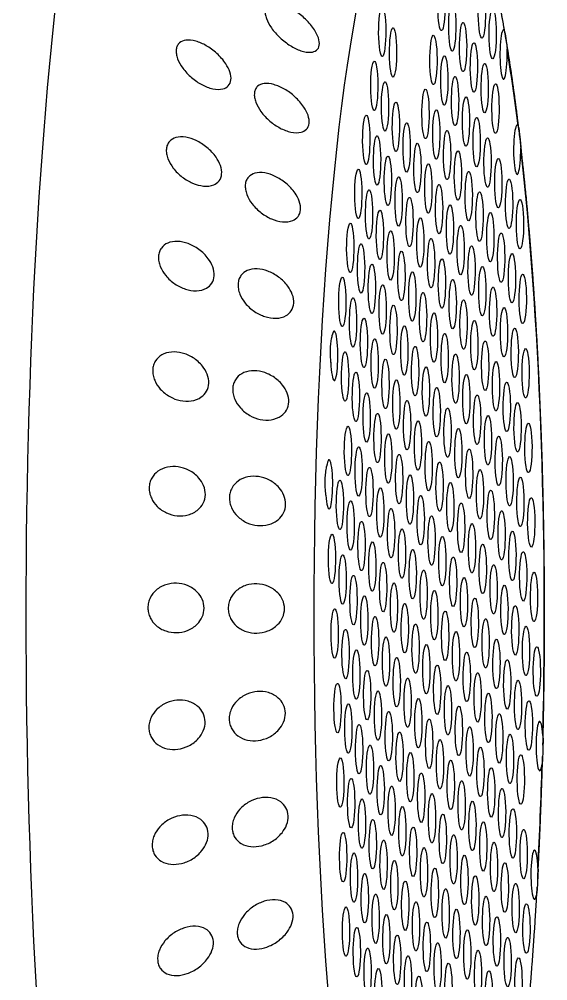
# Model space of a CAD drawing. Extents: x 648 to 724, y 789 to 934.
# Drawn here: x 669.944 to 670.919, y 839.744 to 841.517 of the extents above; entities that cross this region are included whole.
import ezdxf

# ---------------------------------------------------------------- set-up
doc = ezdxf.new("R2010")
doc.units = 0
doc.header["$MEASUREMENT"] = 0
doc.layers.add('1', color=4, linetype='Continuous')

# ---------------------------------------------------------------- blocks, each defined once
blk = doc.blocks.new('2010GLOW')
at = {"layer": '1'}
for centre, major_axis, start_param, end_param in [((22.2518, 34.8125), (0, -1.875), 3.141593, 6.283185), ((22.7176, 34.8125), (0, -1.4272), 2.994561, 6.430217)]:
    blk.add_ellipse(centre, major_axis=major_axis, ratio=0.145722, start_param=start_param, end_param=end_param, dxfattribs=at)
at = {"layer": '1', "color": 3}
for centre, major_axis, start_param, end_param in [((22.7453, 35.936), (0, 0.0455), 0.253665, 6.53685), ((22.8199, 35.922), (0, 0.0455), 0.253665, 6.53685), ((22.7652, 35.8981), (0, 0.0455), 0.253665, 6.53685), ((22.636, 35.8883), (0, 0.0455), 0.253665, 6.53685), ((22.8398, 35.8841), (0, 0.0455), 0.253665, 6.53685), ((22.7852, 35.8603), (0, 0.0455), 0.253665, 6.53685), ((22.656, 35.8504), (0, 0.0455), 0.253665, 6.53685), ((22.8598, 35.8463), (0, 0.0455), 6.20698, 11.237328), ((22.7305, 35.8364), (0, 0.0455), 0.253665, 6.53685), ((22.8051, 35.8224), (0, 0.0455), 0.253665, 6.53685), ((22.7322, 34.8125), (0, -1.3917), 2.276318, 2.419801), ((22.6213, 35.7887), (0, 0.0455), 0.253665, 6.53685), ((22.7505, 35.7985), (0, 0.0455), 0.253665, 6.53685), ((22.8251, 35.7845), (0, 0.0455), 0.253665, 6.53685), ((22.6412, 35.7508), (0, 0.0455), 0.253665, 6.53685), ((22.7704, 35.7607), (0, 0.0455), 0.253665, 6.53685), ((22.7158, 35.7368), (0, 0.0455), 0.253665, 6.53685), ((22.845, 35.7467), (0, 0.0455), 0.253665, 6.53685), ((22.6612, 35.713), (0, 0.0455), 0.253665, 6.53685), ((22.7904, 35.7228), (0, 0.0455), 0.253665, 6.53685), ((22.7357, 35.699), (0, 0.0455), 0.253665, 6.53685), ((22.6065, 35.6891), (0, 0.0455), 0.253665, 6.53685), ((22.8103, 35.6849), (0, 0.0455), 0.253665, 6.53685), ((22.6811, 35.6751), (0, 0.0455), 0.253665, 6.53685), ((22.7557, 35.6611), (0, 0.0455), 0.253665, 6.53685), ((22.8849, 35.6709), (0, 0.0455), 6.025162, 11.05551), ((22.6265, 35.6512), (0, 0.0455), 0.253665, 6.53685), ((22.8303, 35.6471), (0, 0.0455), 0.253665, 6.53685), ((22.701, 35.6372), (0, 0.0455), 0.253665, 6.53685), ((22.6464, 35.6134), (0, 0.0455), 0.253665, 6.53685), ((22.7756, 35.6232), (0, 0.0455), 0.253665, 6.53685), ((22.8502, 35.6092), (0, 0.0455), 0.253665, 6.53685), ((22.7322, 34.8125), (0, -1.3917), 1.410939, 2.237983), ((22.5918, 35.5895), (0, 0.0455), 0.253665, 6.53685), ((22.721, 35.5994), (0, 0.0455), 0.253665, 6.53685), ((22.6663, 35.5755), (0, 0.0455), 0.253665, 6.53685), ((22.7956, 35.5854), (0, 0.0455), 0.253665, 6.53685), ((22.8701, 35.5713), (0, 0.0455), 0.253665, 6.53685), ((22.7409, 35.5615), (0, 0.0455), 0.253665, 6.53685), ((22.6117, 35.5517), (0, 0.0455), 0.253665, 6.53685), ((22.6863, 35.5376), (0, 0.0455), 0.253665, 6.53685), ((22.8155, 35.5475), (0, 0.0455), 0.253665, 6.53685), ((22.7609, 35.5236), (0, 0.0455), 0.253665, 6.53685), ((22.8901, 35.5335), (0, 0.0455), 0.253665, 6.53685), ((22.6317, 35.5138), (0, 0.0455), 0.253665, 6.53685), ((22.8355, 35.5096), (0, 0.0455), 0.253665, 6.53685), ((22.577, 35.4899), (0, 0.0455), 0.253665, 6.53685), ((22.7062, 35.4998), (0, 0.0455), 0.253665, 6.53685), ((22.7808, 35.4858), (0, 0.0455), 0.253665, 6.53685), ((22.6516, 35.4759), (0, 0.0455), 0.253665, 6.53685), ((22.8554, 35.4718), (0, 0.0455), 0.253665, 6.53685), ((22.597, 35.4521), (0, 0.0455), 0.253665, 6.53685), ((22.7262, 35.4619), (0, 0.0455), 0.253665, 6.53685), ((22.8008, 35.4479), (0, 0.0455), 0.253665, 6.53685), ((22.6715, 35.4381), (0, 0.0455), 0.253665, 6.53685), ((22.8753, 35.4339), (0, 0.0455), 0.253665, 6.53685), ((22.6169, 35.4142), (0, 0.0455), 0.253665, 6.53685), ((22.7461, 35.424), (0, 0.0455), 0.253665, 6.53685), ((22.6915, 35.4002), (0, 0.0455), 0.253665, 6.53685), ((22.8207, 35.41), (0, 0.0455), 0.253665, 6.53685), ((22.8953, 35.396), (0, 0.0455), 0.253665, 6.53685), ((22.5623, 35.3903), (0, 0.0455), 0.253665, 6.53685), ((22.6368, 35.3763), (0, 0.0455), 0.253665, 6.53685), ((22.7661, 35.3862), (0, 0.0455), 0.253665, 6.53685), ((22.7114, 35.3623), (0, 0.0455), 0.253665, 6.53685), ((22.8406, 35.3722), (0, 0.0455), 0.253665, 6.53685), ((22.5822, 35.3525), (0, 0.0455), 0.253665, 6.53685), ((22.786, 35.3483), (0, 0.0455), 0.253665, 6.53685), ((22.6568, 35.3385), (0, 0.0455), 0.253665, 6.53685), ((22.7314, 35.3245), (0, 0.0455), 0.253665, 6.53685), ((22.8606, 35.3343), (0, 0.0455), 0.253665, 6.53685), ((22.6022, 35.3146), (0, 0.0455), 0.253665, 6.53685), ((22.806, 35.3104), (0, 0.0455), 0.253665, 6.53685), ((22.5475, 35.2908), (0, 0.0455), 1.836372, 6.86672), ((22.6767, 35.3006), (0, 0.0455), 0.253665, 6.53685), ((22.8805, 35.2964), (0, 0.0455), 0.253665, 6.53685), ((22.6221, 35.2767), (0, 0.0455), 0.253665, 6.53685), ((22.7513, 35.2866), (0, 0.0455), 0.253665, 6.53685), ((22.8259, 35.2726), (0, 0.0455), 0.253665, 6.53685), ((22.5675, 35.2529), (0, 0.0455), 0.253665, 6.53685), ((22.6967, 35.2627), (0, 0.0455), 0.253665, 6.53685), ((22.9005, 35.2586), (0, 0.0455), 0.253665, 6.53685), ((22.642, 35.2389), (0, 0.0455), 0.253665, 6.53685), ((22.7713, 35.2487), (0, 0.0455), 0.253665, 6.53685), ((22.8458, 35.2347), (0, 0.0455), 0.253665, 6.53685), ((22.7166, 35.2249), (0, 0.0455), 0.253665, 6.53685), ((22.5874, 35.215), (0, 0.0455), 0.253665, 6.53685), ((22.662, 35.201), (0, 0.0455), 0.253665, 6.53685), ((22.7912, 35.2109), (0, 0.0455), 0.253665, 6.53685), ((22.7366, 35.187), (0, 0.0455), 0.253665, 6.53685), ((22.8658, 35.1968), (0, 0.0455), 0.253665, 6.53685), ((22.6073, 35.1772), (0, 0.0455), 0.253665, 6.53685), ((22.6819, 35.1631), (0, 0.0455), 0.253665, 6.53685), ((22.8111, 35.173), (0, 0.0455), 0.253665, 6.53685), ((22.7565, 35.1491), (0, 0.0455), 0.253665, 6.53685), ((22.8857, 35.159), (0, 0.0455), 0.253665, 6.53685), ((22.6273, 35.1393), (0, 0.0455), 0.253665, 6.53685), ((22.8311, 35.1351), (0, 0.0455), 0.253665, 6.53685), ((22.5727, 35.1154), (0, 0.0455), 0.253665, 6.53685), ((22.7019, 35.1253), (0, 0.0455), 0.253665, 6.53685), ((22.7765, 35.1113), (0, 0.0455), 0.253665, 6.53685), ((22.9057, 35.1211), (0, 0.0455), 0.253665, 6.53685), ((22.6472, 35.1014), (0, 0.0455), 0.253665, 6.53685), ((22.851, 35.0973), (0, 0.0455), 0.253665, 6.53685), ((22.5926, 35.0776), (0, 0.0455), 0.253665, 6.53685), ((22.7218, 35.0874), (0, 0.0455), 0.253665, 6.53685), ((22.6672, 35.0636), (0, 0.0455), 0.253665, 6.53685), ((22.7964, 35.0734), (0, 0.0455), 0.253665, 6.53685), ((22.871, 35.0594), (0, 0.0455), 0.253665, 6.53685), ((22.538, 35.0537), (0, 0.0455), 2.01819, 7.048538), ((22.6125, 35.0397), (0, 0.0455), 0.253665, 6.53685), ((22.7418, 35.0495), (0, 0.0455), 0.253665, 6.53685), ((22.6871, 35.0257), (0, 0.0455), 0.253665, 6.53685), ((22.8163, 35.0355), (0, 0.0455), 0.253665, 6.53685), ((22.8909, 35.0215), (0, 0.0455), 0.253665, 6.53685), ((22.5579, 35.0158), (0, 0.0455), 0.253665, 6.53685), ((22.7617, 35.0117), (0, 0.0455), 0.253665, 6.53685), ((22.6325, 35.0018), (0, 0.0455), 0.253665, 6.53685), ((22.7071, 34.9878), (0, 0.0455), 0.253665, 6.53685), ((22.8363, 34.9977), (0, 0.0455), 0.253665, 6.53685), ((22.5778, 34.978), (0, 0.0455), 0.253665, 6.53685), ((22.7816, 34.9738), (0, 0.0455), 0.253665, 6.53685), ((22.9109, 34.9837), (0, 0.0455), 0.253665, 6.53685), ((22.6524, 34.964), (0, 0.0455), 0.253665, 6.53685), ((22.8562, 34.9598), (0, 0.0455), 0.253665, 6.53685), ((22.5978, 34.9401), (0, 0.0455), 0.253665, 6.53685), ((22.727, 34.95), (0, 0.0455), 0.253665, 6.53685), ((22.8016, 34.9359), (0, 0.0455), 0.253665, 6.53685), ((22.5432, 34.9163), (0, 0.0455), 0.253665, 6.53685), ((22.6724, 34.9261), (0, 0.0455), 0.253665, 6.53685), ((22.8762, 34.9219), (0, 0.0455), 0.253665, 6.53685), ((22.6177, 34.9022), (0, 0.0455), 0.253665, 6.53685), ((22.7469, 34.9121), (0, 0.0455), 0.253665, 6.53685), ((22.8215, 34.8981), (0, 0.0455), 0.253665, 6.53685), ((22.6923, 34.8882), (0, 0.0455), 0.253665, 6.53685), ((22.8961, 34.8841), (0, 0.0455), 0.253665, 6.53685), ((22.5631, 34.8784), (0, 0.0455), 0.253665, 6.53685), ((22.6377, 34.8644), (0, 0.0455), 0.253665, 6.53685), ((22.7669, 34.8742), (0, 0.0455), 0.253665, 6.53685), ((22.7123, 34.8504), (0, 0.0455), 0.253665, 6.53685), ((22.8415, 34.8602), (0, 0.0455), 0.253665, 6.53685), ((22.9161, 34.8462), (0, 0.0455), 0.253665, 6.53685), ((22.583, 34.8405), (0, 0.0455), 0.253665, 6.53685), ((22.6576, 34.8265), (0, 0.0455), 0.253665, 6.53685), ((22.7868, 34.8364), (0, 0.0455), 0.253665, 6.53685), ((22.7322, 34.8125), (0, 0.0455), 0.253665, 6.53685), ((22.8614, 34.8223), (0, 0.0455), 0.253665, 6.53685), ((22.603, 34.8027), (0, 0.0455), 0.253665, 6.53685), ((22.8068, 34.7985), (0, 0.0455), 0.253665, 6.53685), ((22.5483, 34.7788), (0, 0.0455), 0.253665, 6.53685), ((22.6776, 34.7886), (0, 0.0455), 0.253665, 6.53685), ((22.7521, 34.7746), (0, 0.0455), 0.253665, 6.53685), ((22.8814, 34.7845), (0, 0.0455), 0.253665, 6.53685), ((22.6229, 34.7648), (0, 0.0455), 0.253665, 6.53685), ((22.8267, 34.7606), (0, 0.0455), 0.253665, 6.53685), ((22.5683, 34.7409), (0, 0.0455), 0.253665, 6.53685), ((22.6975, 34.7508), (0, 0.0455), 0.253665, 6.53685), ((22.9013, 34.7466), (0, 0.0455), 0.253665, 6.53685), ((22.6429, 34.7269), (0, 0.0455), 0.253665, 6.53685), ((22.7721, 34.7368), (0, 0.0455), 0.253665, 6.53685), ((22.8467, 34.7228), (0, 0.0455), 0.253665, 6.53685), ((22.5882, 34.7031), (0, 0.0455), 0.253665, 6.53685), ((22.7174, 34.7129), (0, 0.0455), 0.253665, 6.53685), ((22.9212, 34.7087), (0, 0.0455), 0.253665, 6.53685), ((22.6628, 34.6891), (0, 0.0455), 0.253665, 6.53685), ((22.792, 34.6989), (0, 0.0455), 0.253665, 6.53685), ((22.8666, 34.6849), (0, 0.0455), 0.253665, 6.53685), ((22.7374, 34.675), (0, 0.0455), 0.253665, 6.53685), ((22.6082, 34.6652), (0, 0.0455), 0.253665, 6.53685), ((22.6828, 34.6512), (0, 0.0455), 0.253665, 6.53685), ((22.812, 34.661), (0, 0.0455), 0.253665, 6.53685), ((22.5535, 34.6413), (0, 0.0455), 0.253665, 6.53685), ((22.7573, 34.6372), (0, 0.0455), 0.253665, 6.53685), ((22.8866, 34.647), (0, 0.0455), 0.253665, 6.53685), ((22.6281, 34.6273), (0, 0.0455), 0.253665, 6.53685), ((22.8319, 34.6232), (0, 0.0455), 0.253665, 6.53685), ((22.5735, 34.6035), (0, 0.0455), 0.253665, 6.53685), ((22.7027, 34.6133), (0, 0.0455), 0.253665, 6.53685), ((22.7773, 34.5993), (0, 0.0455), 0.253665, 6.53685), ((22.9065, 34.6092), (0, 0.0455), 0.253665, 6.53685), ((22.6481, 34.5895), (0, 0.0455), 0.253665, 6.53685), ((22.8519, 34.5853), (0, 0.0455), 0.253665, 6.53685), ((22.5934, 34.5656), (0, 0.0455), 0.253665, 6.53685), ((22.7226, 34.5755), (0, 0.0455), 0.253665, 6.53685), ((22.7972, 34.5614), (0, 0.0455), 0.253665, 6.53685), ((22.9264, 34.5713), (0, 0.0455), 5.159783, 10.190131), ((22.668, 34.5516), (0, 0.0455), 0.253665, 6.53685), ((22.8718, 34.5474), (0, 0.0455), 0.253665, 6.53685), ((22.6134, 34.5277), (0, 0.0455), 0.253665, 6.53685), ((22.7426, 34.5376), (0, 0.0455), 0.253665, 6.53685), ((22.6879, 34.5137), (0, 0.0455), 0.253665, 6.53685), ((22.8172, 34.5236), (0, 0.0455), 0.253665, 6.53685), ((22.8917, 34.5096), (0, 0.0455), 0.253665, 6.53685), ((22.5587, 34.5039), (0, 0.0455), 0.253665, 6.53685), ((22.6333, 34.4899), (0, 0.0455), 0.253665, 6.53685), ((22.7625, 34.4997), (0, 0.0455), 0.253665, 6.53685), ((22.7079, 34.4759), (0, 0.0455), 0.253665, 6.53685), ((22.8371, 34.4857), (0, 0.0455), 0.253665, 6.53685), ((22.7322, 34.8125), (0, -1.3917), 1.229121, 1.372604), ((22.5787, 34.466), (0, 0.0455), 0.253665, 6.53685), ((22.7825, 34.4619), (0, 0.0455), 0.253665, 6.53685), ((22.6533, 34.452), (0, 0.0455), 0.253665, 6.53685), ((22.7278, 34.438), (0, 0.0455), 0.253665, 6.53685), ((22.8571, 34.4478), (0, 0.0455), 0.253665, 6.53685), ((22.5986, 34.4282), (0, 0.0455), 0.253665, 6.53685), ((22.8024, 34.424), (0, 0.0455), 0.253665, 6.53685), ((22.6732, 34.4141), (0, 0.0455), 0.253665, 6.53685), ((22.877, 34.41), (0, 0.0455), 0.253665, 6.53685), ((22.6186, 34.3903), (0, 0.0455), 0.253665, 6.53685), ((22.7478, 34.4001), (0, 0.0455), 0.253665, 6.53685), ((22.8224, 34.3861), (0, 0.0455), 0.253665, 6.53685), ((22.5639, 34.3664), (0, 0.0455), 0.253665, 6.53685), ((22.6931, 34.3763), (0, 0.0455), 0.253665, 6.53685), ((22.8969, 34.3721), (0, 0.0455), 0.253665, 6.53685), ((22.6385, 34.3524), (0, 0.0455), 0.253665, 6.53685), ((22.7677, 34.3623), (0, 0.0455), 0.253665, 6.53685), ((22.8423, 34.3483), (0, 0.0455), 0.253665, 6.53685), ((22.7131, 34.3384), (0, 0.0455), 0.253665, 6.53685), ((22.9169, 34.3342), (0, 0.0455), 4.977964, 10.008312), ((22.5839, 34.3286), (0, 0.0455), 0.253665, 6.53685), ((22.6584, 34.3146), (0, 0.0455), 0.253665, 6.53685), ((22.7877, 34.3244), (0, 0.0455), 0.253665, 6.53685), ((22.733, 34.3005), (0, 0.0455), 0.253665, 6.53685), ((22.8622, 34.3104), (0, 0.0455), 0.253665, 6.53685), ((22.6038, 34.2907), (0, 0.0455), 0.253665, 6.53685), ((22.6784, 34.2767), (0, 0.0455), 0.253665, 6.53685), ((22.8076, 34.2865), (0, 0.0455), 0.253665, 6.53685), ((22.753, 34.2627), (0, 0.0455), 0.253665, 6.53685), ((22.8822, 34.2725), (0, 0.0455), 0.253665, 6.53685), ((22.6238, 34.2528), (0, 0.0455), 0.253665, 6.53685), ((22.8276, 34.2487), (0, 0.0455), 0.253665, 6.53685), ((22.5691, 34.229), (0, 0.0455), 0.253665, 6.53685), ((22.6983, 34.2388), (0, 0.0455), 0.253665, 6.53685), ((22.7729, 34.2248), (0, 0.0455), 0.253665, 6.53685), ((22.9021, 34.2347), (0, 0.0455), 0.253665, 6.53685), ((22.6437, 34.215), (0, 0.0455), 0.253665, 6.53685), ((22.8475, 34.2108), (0, 0.0455), 0.253665, 6.53685), ((22.5891, 34.1911), (0, 0.0455), 0.253665, 6.53685), ((22.7183, 34.201), (0, 0.0455), 0.253665, 6.53685), ((22.6636, 34.1771), (0, 0.0455), 0.253665, 6.53685), ((22.7929, 34.1869), (0, 0.0455), 0.253665, 6.53685), ((22.8674, 34.1729), (0, 0.0455), 0.253665, 6.53685), ((22.609, 34.1532), (0, 0.0455), 0.253665, 6.53685), ((22.7382, 34.1631), (0, 0.0455), 0.253665, 6.53685), ((22.6836, 34.1392), (0, 0.0455), 0.253665, 6.53685), ((22.8128, 34.1491), (0, 0.0455), 0.253665, 6.53685), ((22.8874, 34.1351), (0, 0.0455), 0.253665, 6.53685), ((22.7582, 34.1252), (0, 0.0455), 0.253665, 6.53685), ((22.6289, 34.1154), (0, 0.0455), 0.253665, 6.53685), ((22.7035, 34.1014), (0, 0.0455), 0.253665, 6.53685), ((22.8327, 34.1112), (0, 0.0455), 0.253665, 6.53685)]:
    blk.add_ellipse(centre, major_axis=major_axis, ratio=0.145722, start_param=start_param, end_param=end_param, dxfattribs=at)
at = {"layer": '1'}
for points in [[(22.9325, 34.5728), (22.9341, 34.6465), (22.9351, 34.7206), (22.9355, 34.7949), (22.9354, 34.8693), (22.9346, 34.9436), (22.9333, 35.0175), (22.9315, 35.0908), (22.929, 35.1633), (22.926, 35.2349), (22.9225, 35.3053), (22.9184, 35.3743), (22.9138, 35.4417), (22.9086, 35.5074), (22.903, 35.5712), (22.8968, 35.6329), (22.8902, 35.6924), (22.8831, 35.7494), (22.8756, 35.8038), (22.8677, 35.8555), (22.8593, 35.9044), (22.8505, 35.9503), (22.8414, 35.9932), (22.8319, 36.033), (22.8219, 36.0696), (22.8116, 36.103), (22.8008, 36.1331), (22.7894, 36.1602), (22.7772, 36.1843), (22.7637, 36.2056), (22.7481, 36.2243)], [(22.9228, 34.3255), (22.9251, 34.3703), (22.9272, 34.4156), (22.929, 34.4614), (22.9306, 34.5075), (22.932, 34.554)], [(22.7481, 33.4007), (22.7636, 33.4193), (22.777, 33.4405), (22.7892, 33.4643), (22.8005, 33.4912), (22.8113, 33.5211), (22.8216, 33.5542), (22.8314, 33.5904), (22.8409, 33.6298), (22.8501, 33.6723), (22.8588, 33.7178), (22.8671, 33.7662), (22.8751, 33.8174), (22.8826, 33.8713), (22.8896, 33.9278), (22.8963, 33.9867), (22.9024, 34.0478), (22.9081, 34.111), (22.9132, 34.1761), (22.9179, 34.243), (22.922, 34.3114)]]:
    blk.add_open_spline(points, degree=1, dxfattribs=at)
at = {"layer": '1', "color": 3}
for points, knots in [([(22.466, 35.8631), (22.46, 35.8669), (22.4535, 35.8718), (22.4415, 35.883), (22.4359, 35.8893), (22.4278, 35.9009), (22.4244, 35.9069), (22.4213, 35.9155), (22.4205, 35.9184), (22.4197, 35.9237), (22.4197, 35.9262), (22.4204, 35.9307), (22.4211, 35.9327), (22.4231, 35.9361), (22.4245, 35.9375), (22.4294, 35.9408), (22.4338, 35.9416), (22.4436, 35.9414), (22.4499, 35.9398), (22.4628, 35.9346), (22.4695, 35.931), (22.4817, 35.9227), (22.4884, 35.9174), (22.5008, 35.9053), (22.5064, 35.8986), (22.5138, 35.8873), (22.5165, 35.8821), (22.5198, 35.8722), (22.5204, 35.8675), (22.5193, 35.8597), (22.5175, 35.8565), (22.512, 35.8521), (22.5084, 35.851), (22.4992, 35.8501), (22.4927, 35.8512), (22.4793, 35.8557), (22.4723, 35.8592), (22.466, 35.8631)], [0, 0, 0, 0, 0.023389, 0.023389, 0.0467779, 0.0467779, 0.0659746, 0.0659746, 0.0755729, 0.0755729, 0.0851712, 0.0851712, 0.0947696, 0.0947696, 0.1043679, 0.1043679, 0.1235645, 0.1235645, 0.1469535, 0.1469535, 0.1703425, 0.1703425, 0.1947513, 0.1947513, 0.2191601, 0.2191601, 0.2357472, 0.2357472, 0.2523342, 0.2523342, 0.2689213, 0.2689213, 0.2855084, 0.2855084, 0.3099172, 0.3099172, 0.334326, 0.334326, 0.334326, 0.334326]), ([(22.8603, 35.8916), (22.8605, 35.8915), (22.8608, 35.8912), (22.8615, 35.89), (22.8619, 35.8884), (22.8628, 35.8844), (22.8632, 35.8821), (22.864, 35.8768), (22.8645, 35.8738), (22.8655, 35.8664), (22.866, 35.8619), (22.8662, 35.8572)], [-0.10333581, -0.10333581, -0.10333581, -0.10333581, -0.09774084, -0.09774084, -0.08402044, -0.08402044, -0.07264257, -0.07264257, -0.06085918, -0.06085918, -0.04630941, -0.04630941, -0.04630941, -0.04630941]), ([(22.3031, 35.7909), (22.297, 35.7942), (22.2905, 35.7986), (22.2782, 35.809), (22.2725, 35.8151), (22.2642, 35.8265), (22.2607, 35.8326), (22.2574, 35.8416), (22.2566, 35.8446), (22.2557, 35.8503), (22.2556, 35.853), (22.2562, 35.8581), (22.2569, 35.8604), (22.2589, 35.8645), (22.2602, 35.8663), (22.2651, 35.8706), (22.2694, 35.8722), (22.2792, 35.8735), (22.2855, 35.8728), (22.2985, 35.8691), (22.3052, 35.8662), (22.3176, 35.859), (22.3244, 35.8542), (22.337, 35.8428), (22.3428, 35.8362), (22.3503, 35.8248), (22.3531, 35.8195), (22.3567, 35.8091), (22.3574, 35.8039), (22.3564, 35.7952), (22.3547, 35.7914), (22.3493, 35.7858), (22.3457, 35.784), (22.3366, 35.7816), (22.3301, 35.7818), (22.3165, 35.7848), (22.3095, 35.7875), (22.3031, 35.7909)], [0, 0, 0, 0, 0.0233552, 0.0233552, 0.0467103, 0.0467103, 0.0658795, 0.0658795, 0.0754641, 0.0754641, 0.0850487, 0.0850487, 0.0946332, 0.0946332, 0.1042178, 0.1042178, 0.123387, 0.123387, 0.1467421, 0.1467421, 0.1700973, 0.1700973, 0.1945396, 0.1945396, 0.2189818, 0.2189818, 0.2355966, 0.2355966, 0.2522113, 0.2522113, 0.2688261, 0.2688261, 0.2854408, 0.2854408, 0.3098831, 0.3098831, 0.3343253, 0.3343253, 0.3343253, 0.3343253]), ([(22.4474, 35.7109), (22.4413, 35.7142), (22.4347, 35.7185), (22.4225, 35.729), (22.4168, 35.735), (22.4085, 35.7465), (22.405, 35.7526), (22.4017, 35.7616), (22.4008, 35.7646), (22.4, 35.7703), (22.3999, 35.7731), (22.4005, 35.7781), (22.4011, 35.7804), (22.4031, 35.7845), (22.4045, 35.7863), (22.4093, 35.7907), (22.4137, 35.7923), (22.4234, 35.7935), (22.4298, 35.7928), (22.4428, 35.7891), (22.4495, 35.7861), (22.4619, 35.779), (22.4687, 35.7741), (22.4813, 35.7627), (22.487, 35.7562), (22.4946, 35.7448), (22.4974, 35.7395), (22.5009, 35.7291), (22.5016, 35.724), (22.5006, 35.7152), (22.4989, 35.7114), (22.4935, 35.7058), (22.4899, 35.704), (22.4808, 35.7017), (22.4743, 35.7018), (22.4608, 35.7047), (22.4538, 35.7075), (22.4474, 35.7109)], [0, 0, 0, 0, 0.023389, 0.023389, 0.0467779, 0.0467779, 0.0659746, 0.0659746, 0.0755729, 0.0755729, 0.0851712, 0.0851712, 0.0947696, 0.0947696, 0.1043679, 0.1043679, 0.1235645, 0.1235645, 0.1469535, 0.1469535, 0.1703425, 0.1703425, 0.1947513, 0.1947513, 0.2191601, 0.2191601, 0.2357472, 0.2357472, 0.2523342, 0.2523342, 0.2689213, 0.2689213, 0.2855084, 0.2855084, 0.3099172, 0.3099172, 0.334326, 0.334326, 0.334326, 0.334326]), ([(22.8866, 35.7149), (22.8868, 35.7146), (22.8869, 35.7143), (22.8876, 35.7123), (22.888, 35.71), (22.8887, 35.7046), (22.8891, 35.7018), (22.8899, 35.6953), (22.8903, 35.6917), (22.8911, 35.6833), (22.8915, 35.6785), (22.8915, 35.6737)], [-0.10333223, -0.10333223, -0.10333223, -0.10333223, -0.09981809, -0.09981809, -0.08531374, -0.08531374, -0.07331614, -0.07331614, -0.06095866, -0.06095866, -0.0463084, -0.0463084, -0.0463084, -0.0463084]), ([(22.2861, 35.6093), (22.28, 35.6119), (22.2734, 35.6157), (22.2609, 35.6252), (22.2551, 35.6309), (22.2466, 35.6421), (22.243, 35.6481), (22.2395, 35.6573), (22.2387, 35.6604), (22.2376, 35.6665), (22.2375, 35.6694), (22.238, 35.6749), (22.2386, 35.6775), (22.2405, 35.6822), (22.2418, 35.6843), (22.2466, 35.6897), (22.2509, 35.6921), (22.2606, 35.6948), (22.2669, 35.695), (22.28, 35.6929), (22.2867, 35.6906), (22.2993, 35.6846), (22.3062, 35.6803), (22.319, 35.6698), (22.3249, 35.6636), (22.3326, 35.6523), (22.3355, 35.647), (22.3393, 35.6363), (22.3401, 35.6308), (22.3393, 35.6213), (22.3376, 35.6169), (22.3324, 35.6101), (22.3288, 35.6077), (22.3198, 35.6039), (22.3132, 35.6032), (22.2997, 35.6045), (22.2926, 35.6065), (22.2861, 35.6093)], [0, 0, 0, 0, 0.0233552, 0.0233552, 0.0467103, 0.0467103, 0.0658795, 0.0658795, 0.0754641, 0.0754641, 0.0850487, 0.0850487, 0.0946332, 0.0946332, 0.1042178, 0.1042178, 0.123387, 0.123387, 0.1467421, 0.1467421, 0.1700973, 0.1700973, 0.1945396, 0.1945396, 0.2189818, 0.2189818, 0.2355966, 0.2355966, 0.2522113, 0.2522113, 0.2688261, 0.2688261, 0.2854408, 0.2854408, 0.3098831, 0.3098831, 0.3343253, 0.3343253, 0.3343253, 0.3343253]), ([(22.4318, 35.5433), (22.4257, 35.5459), (22.419, 35.5497), (22.4066, 35.5592), (22.4008, 35.565), (22.3922, 35.5761), (22.3887, 35.5821), (22.3852, 35.5914), (22.3843, 35.5945), (22.3833, 35.6005), (22.3831, 35.6035), (22.3836, 35.609), (22.3842, 35.6116), (22.3862, 35.6163), (22.3875, 35.6184), (22.3922, 35.6238), (22.3965, 35.6262), (22.4063, 35.6289), (22.4126, 35.6291), (22.4257, 35.6269), (22.4324, 35.6246), (22.445, 35.6186), (22.4518, 35.6144), (22.4646, 35.6038), (22.4705, 35.5976), (22.4783, 35.5864), (22.4812, 35.5811), (22.4849, 35.5703), (22.4857, 35.5649), (22.4849, 35.5553), (22.4833, 35.551), (22.478, 35.5442), (22.4745, 35.5418), (22.4654, 35.538), (22.4589, 35.5373), (22.4453, 35.5385), (22.4383, 35.5405), (22.4318, 35.5433)], [0, 0, 0, 0, 0.023389, 0.023389, 0.0467779, 0.0467779, 0.0659746, 0.0659746, 0.0755729, 0.0755729, 0.0851712, 0.0851712, 0.0947696, 0.0947696, 0.1043679, 0.1043679, 0.1235645, 0.1235645, 0.1469535, 0.1469535, 0.1703425, 0.1703425, 0.1947513, 0.1947513, 0.2191601, 0.2191601, 0.2357472, 0.2357472, 0.2523342, 0.2523342, 0.2689213, 0.2689213, 0.2855084, 0.2855084, 0.3099172, 0.3099172, 0.334326, 0.334326, 0.334326, 0.334326]), ([(22.2728, 35.4139), (22.2666, 35.4159), (22.2599, 35.4191), (22.2473, 35.4275), (22.2414, 35.4328), (22.2327, 35.4435), (22.229, 35.4493), (22.2253, 35.4586), (22.2244, 35.4618), (22.2232, 35.468), (22.223, 35.4711), (22.2234, 35.477), (22.224, 35.4798), (22.2258, 35.4851), (22.2271, 35.4875), (22.2317, 35.4938), (22.2359, 35.4968), (22.2456, 35.501), (22.2519, 35.502), (22.265, 35.5015), (22.2718, 35.5), (22.2844, 35.4953), (22.2914, 35.4917), (22.3044, 35.4822), (22.3104, 35.4764), (22.3184, 35.4655), (22.3214, 35.4602), (22.3253, 35.4493), (22.3263, 35.4437), (22.3256, 35.4335), (22.3241, 35.4286), (22.319, 35.4208), (22.3154, 35.4177), (22.3065, 35.4126), (22.3, 35.411), (22.2864, 35.4106), (22.2793, 35.4118), (22.2728, 35.4139)], [0, 0, 0, 0, 0.0233552, 0.0233552, 0.0467103, 0.0467103, 0.0658795, 0.0658795, 0.0754641, 0.0754641, 0.0850487, 0.0850487, 0.0946332, 0.0946332, 0.1042178, 0.1042178, 0.123387, 0.123387, 0.1467421, 0.1467421, 0.1700973, 0.1700973, 0.1945396, 0.1945396, 0.2189818, 0.2189818, 0.2355966, 0.2355966, 0.2522113, 0.2522113, 0.2688261, 0.2688261, 0.2854408, 0.2854408, 0.3098831, 0.3098831, 0.3343253, 0.3343253, 0.3343253, 0.3343253]), ([(22.4196, 35.3632), (22.4134, 35.3652), (22.4067, 35.3683), (22.3941, 35.3767), (22.3882, 35.382), (22.3794, 35.3927), (22.3757, 35.3986), (22.372, 35.4078), (22.3711, 35.411), (22.37, 35.4173), (22.3698, 35.4204), (22.3702, 35.4263), (22.3707, 35.4291), (22.3725, 35.4344), (22.3738, 35.4367), (22.3785, 35.4431), (22.3827, 35.4461), (22.3924, 35.4503), (22.3987, 35.4513), (22.4118, 35.4508), (22.4186, 35.4492), (22.4312, 35.4445), (22.4382, 35.4409), (22.4511, 35.4314), (22.4572, 35.4256), (22.4651, 35.4147), (22.4681, 35.4095), (22.4721, 35.3986), (22.473, 35.3929), (22.4724, 35.3827), (22.4708, 35.3779), (22.4657, 35.3701), (22.4622, 35.367), (22.4532, 35.3619), (22.4468, 35.3603), (22.4332, 35.3599), (22.4261, 35.3611), (22.4196, 35.3632)], [0, 0, 0, 0, 0.023389, 0.023389, 0.0467779, 0.0467779, 0.0659746, 0.0659746, 0.0755729, 0.0755729, 0.0851712, 0.0851712, 0.0947696, 0.0947696, 0.1043679, 0.1043679, 0.1235645, 0.1235645, 0.1469535, 0.1469535, 0.1703425, 0.1703425, 0.1947513, 0.1947513, 0.2191601, 0.2191601, 0.2357472, 0.2357472, 0.2523342, 0.2523342, 0.2689213, 0.2689213, 0.2855084, 0.2855084, 0.3099172, 0.3099172, 0.334326, 0.334326, 0.334326, 0.334326]), ([(22.5411, 35.2788), (22.541, 35.2806), (22.541, 35.2824), (22.5407, 35.2888), (22.5404, 35.2934), (22.5404, 35.3017), (22.5405, 35.3054), (22.541, 35.3125), (22.5414, 35.3159), (22.5425, 35.3228), (22.5433, 35.3261), (22.5439, 35.3287)], [-0.10333581, -0.10333581, -0.10333581, -0.10333581, -0.09774084, -0.09774084, -0.08402044, -0.08402044, -0.07264257, -0.07264257, -0.06085918, -0.06085918, -0.04630941, -0.04630941, -0.04630941, -0.04630941]), ([(22.2633, 35.2083), (22.257, 35.2097), (22.2503, 35.2121), (22.2376, 35.2193), (22.2315, 35.224), (22.2226, 35.234), (22.2188, 35.2396), (22.2149, 35.2488), (22.214, 35.252), (22.2127, 35.2584), (22.2125, 35.2616), (22.2127, 35.2677), (22.2132, 35.2707), (22.2149, 35.2764), (22.2162, 35.279), (22.2207, 35.2862), (22.2249, 35.2899), (22.2344, 35.2955), (22.2407, 35.2973), (22.2538, 35.2984), (22.2606, 35.2976), (22.2733, 35.2943), (22.2803, 35.2914), (22.2935, 35.2831), (22.2996, 35.2778), (22.3078, 35.2674), (22.3109, 35.2624), (22.3151, 35.2515), (22.3161, 35.2457), (22.3157, 35.235), (22.3142, 35.2298), (22.3092, 35.221), (22.3058, 35.2175), (22.2969, 35.2111), (22.2905, 35.2086), (22.2769, 35.2066), (22.2698, 35.207), (22.2633, 35.2083)], [0, 0, 0, 0, 0.0233552, 0.0233552, 0.0467103, 0.0467103, 0.0658795, 0.0658795, 0.0754641, 0.0754641, 0.0850487, 0.0850487, 0.0946332, 0.0946332, 0.1042178, 0.1042178, 0.123387, 0.123387, 0.1467421, 0.1467421, 0.1700973, 0.1700973, 0.1945396, 0.1945396, 0.2189818, 0.2189818, 0.2355966, 0.2355966, 0.2522113, 0.2522113, 0.2688261, 0.2688261, 0.2854408, 0.2854408, 0.3098831, 0.3098831, 0.3343253, 0.3343253, 0.3343253, 0.3343253]), ([(22.4109, 35.1736), (22.4046, 35.1749), (22.3979, 35.1774), (22.3851, 35.1846), (22.3791, 35.1893), (22.3702, 35.1993), (22.3664, 35.2049), (22.3625, 35.2141), (22.3615, 35.2173), (22.3603, 35.2237), (22.36, 35.2269), (22.3603, 35.2331), (22.3608, 35.2361), (22.3625, 35.2417), (22.3637, 35.2444), (22.3682, 35.2515), (22.3724, 35.2552), (22.382, 35.2608), (22.3883, 35.2626), (22.4014, 35.2637), (22.4082, 35.2629), (22.4209, 35.2596), (22.4279, 35.2567), (22.4411, 35.2484), (22.4472, 35.2431), (22.4554, 35.2327), (22.4585, 35.2277), (22.4626, 35.2168), (22.4637, 35.211), (22.4632, 35.2004), (22.4618, 35.1952), (22.4568, 35.1864), (22.4534, 35.1828), (22.4445, 35.1764), (22.4381, 35.174), (22.4245, 35.1719), (22.4174, 35.1723), (22.4109, 35.1736)], [0, 0, 0, 0, 0.023389, 0.023389, 0.0467779, 0.0467779, 0.0659746, 0.0659746, 0.0755729, 0.0755729, 0.0851712, 0.0851712, 0.0947696, 0.0947696, 0.1043679, 0.1043679, 0.1235645, 0.1235645, 0.1469535, 0.1469535, 0.1703425, 0.1703425, 0.1947513, 0.1947513, 0.2191601, 0.2191601, 0.2357472, 0.2357472, 0.2523342, 0.2523342, 0.2689213, 0.2689213, 0.2855084, 0.2855084, 0.3099172, 0.3099172, 0.334326, 0.334326, 0.334326, 0.334326]), ([(22.2577, 34.996), (22.2515, 34.9966), (22.2447, 34.9983), (22.2318, 35.0041), (22.2257, 35.0082), (22.2166, 35.0174), (22.2127, 35.0227), (22.2087, 35.0316), (22.2076, 35.0347), (22.2063, 35.0411), (22.206, 35.0443), (22.2061, 35.0506), (22.2065, 35.0538), (22.2081, 35.0598), (22.2093, 35.0626), (22.2137, 35.0705), (22.2178, 35.0748), (22.2272, 35.0816), (22.2335, 35.0842), (22.2465, 35.0869), (22.2533, 35.087), (22.2661, 35.0851), (22.2732, 35.0829), (22.2865, 35.076), (22.2927, 35.0712), (22.3011, 35.0616), (22.3043, 35.0568), (22.3086, 35.0461), (22.3098, 35.0403), (22.3096, 35.0294), (22.3082, 35.0239), (22.3034, 35.0143), (22.3, 35.0103), (22.2913, 35.0027), (22.2849, 34.9994), (22.2714, 34.9958), (22.2643, 34.9953), (22.2577, 34.996)], [0, 0, 0, 0, 0.0233552, 0.0233552, 0.0467103, 0.0467103, 0.0658795, 0.0658795, 0.0754641, 0.0754641, 0.0850487, 0.0850487, 0.0946332, 0.0946332, 0.1042178, 0.1042178, 0.123387, 0.123387, 0.1467421, 0.1467421, 0.1700973, 0.1700973, 0.1945396, 0.1945396, 0.2189818, 0.2189818, 0.2355966, 0.2355966, 0.2522113, 0.2522113, 0.2688261, 0.2688261, 0.2854408, 0.2854408, 0.3098831, 0.3098831, 0.3343253, 0.3343253, 0.3343253, 0.3343253]), ([(22.532, 35.034), (22.5319, 35.0351), (22.5318, 35.0362), (22.5314, 35.0418), (22.531, 35.0465), (22.5307, 35.0554), (22.5306, 35.0594), (22.5309, 35.0673), (22.5313, 35.0712), (22.5322, 35.0792), (22.5329, 35.0831), (22.5334, 35.0865)], [-0.10333223, -0.10333223, -0.10333223, -0.10333223, -0.09981809, -0.09981809, -0.08531374, -0.08531374, -0.07331614, -0.07331614, -0.06095866, -0.06095866, -0.0463084, -0.0463084, -0.0463084, -0.0463084]), ([(22.4059, 34.9779), (22.3996, 34.9785), (22.3928, 34.9802), (22.3799, 34.986), (22.3738, 34.9902), (22.3647, 34.9993), (22.3608, 35.0046), (22.3568, 35.0135), (22.3557, 35.0167), (22.3543, 35.0231), (22.354, 35.0263), (22.3542, 35.0326), (22.3546, 35.0358), (22.3562, 35.0418), (22.3574, 35.0446), (22.3618, 35.0525), (22.3659, 35.0568), (22.3753, 35.0636), (22.3816, 35.0663), (22.3946, 35.0689), (22.4014, 35.0689), (22.4142, 35.067), (22.4213, 35.0649), (22.4346, 35.0579), (22.4408, 35.0532), (22.4492, 35.0436), (22.4524, 35.0387), (22.4567, 35.0281), (22.4578, 35.0223), (22.4576, 35.0114), (22.4563, 35.0059), (22.4515, 34.9963), (22.4481, 34.9923), (22.4394, 34.9847), (22.433, 34.9815), (22.4195, 34.9778), (22.4124, 34.9773), (22.4059, 34.9779)], [0, 0, 0, 0, 0.023389, 0.023389, 0.0467779, 0.0467779, 0.0659746, 0.0659746, 0.0755729, 0.0755729, 0.0851712, 0.0851712, 0.0947696, 0.0947696, 0.1043679, 0.1043679, 0.1235645, 0.1235645, 0.1469535, 0.1469535, 0.1703425, 0.1703425, 0.1947513, 0.1947513, 0.2191601, 0.2191601, 0.2357472, 0.2357472, 0.2523342, 0.2523342, 0.2689213, 0.2689213, 0.2855084, 0.2855084, 0.3099172, 0.3099172, 0.334326, 0.334326, 0.334326, 0.334326]), ([(22.2563, 34.7804), (22.25, 34.7803), (22.2432, 34.7813), (22.2303, 34.7856), (22.2241, 34.7891), (22.2148, 34.7972), (22.2108, 34.8021), (22.2066, 34.8106), (22.2055, 34.8136), (22.204, 34.8199), (22.2036, 34.8231), (22.2036, 34.8295), (22.204, 34.8327), (22.2055, 34.8389), (22.2066, 34.842), (22.2109, 34.8504), (22.2149, 34.8552), (22.2242, 34.8632), (22.2304, 34.8666), (22.2433, 34.8708), (22.2501, 34.8716), (22.2629, 34.8712), (22.27, 34.8698), (22.2835, 34.8644), (22.2898, 34.8603), (22.2983, 34.8515), (22.3016, 34.847), (22.3062, 34.8368), (22.3074, 34.8311), (22.3074, 34.82), (22.3061, 34.8143), (22.3016, 34.8042), (22.2983, 34.7997), (22.2897, 34.7911), (22.2834, 34.7871), (22.2699, 34.7818), (22.2628, 34.7805), (22.2563, 34.7804)], [0, 0, 0, 0, 0.0233552, 0.0233552, 0.0467103, 0.0467103, 0.0658795, 0.0658795, 0.0754641, 0.0754641, 0.0850487, 0.0850487, 0.0946332, 0.0946332, 0.1042178, 0.1042178, 0.123387, 0.123387, 0.1467421, 0.1467421, 0.1700973, 0.1700973, 0.1945396, 0.1945396, 0.2189818, 0.2189818, 0.2355966, 0.2355966, 0.2522113, 0.2522113, 0.2688261, 0.2688261, 0.2854408, 0.2854408, 0.3098831, 0.3098831, 0.3343253, 0.3343253, 0.3343253, 0.3343253]), ([(22.4046, 34.7794), (22.3983, 34.7793), (22.3915, 34.7802), (22.3785, 34.7845), (22.3724, 34.788), (22.3631, 34.7961), (22.3591, 34.801), (22.3549, 34.8095), (22.3538, 34.8125), (22.3523, 34.8188), (22.3519, 34.822), (22.3519, 34.8284), (22.3523, 34.8317), (22.3538, 34.8379), (22.3549, 34.8409), (22.3591, 34.8494), (22.3631, 34.8542), (22.3725, 34.8622), (22.3786, 34.8655), (22.3916, 34.8697), (22.3984, 34.8705), (22.4113, 34.8701), (22.4183, 34.8687), (22.4317, 34.8633), (22.438, 34.8592), (22.4466, 34.8504), (22.4499, 34.8459), (22.4544, 34.8357), (22.4557, 34.83), (22.4557, 34.819), (22.4544, 34.8133), (22.4498, 34.8031), (22.4465, 34.7987), (22.438, 34.7901), (22.4316, 34.7861), (22.4182, 34.7808), (22.4111, 34.7795), (22.4046, 34.7794)], [0, 0, 0, 0, 0.023389, 0.023389, 0.0467779, 0.0467779, 0.0659746, 0.0659746, 0.0755729, 0.0755729, 0.0851712, 0.0851712, 0.0947696, 0.0947696, 0.1043679, 0.1043679, 0.1235645, 0.1235645, 0.1469535, 0.1469535, 0.1703425, 0.1703425, 0.1947513, 0.1947513, 0.2191601, 0.2191601, 0.2357472, 0.2357472, 0.2523342, 0.2523342, 0.2689213, 0.2689213, 0.2855084, 0.2855084, 0.3099172, 0.3099172, 0.334326, 0.334326, 0.334326, 0.334326]), ([(22.4071, 34.5814), (22.4009, 34.5806), (22.394, 34.5807), (22.381, 34.5835), (22.3748, 34.5862), (22.3653, 34.5932), (22.3612, 34.5976), (22.3569, 34.6055), (22.3557, 34.6084), (22.3541, 34.6145), (22.3537, 34.6176), (22.3535, 34.624), (22.3539, 34.6272), (22.3552, 34.6336), (22.3563, 34.6367), (22.3604, 34.6456), (22.3643, 34.6508), (22.3734, 34.6599), (22.3796, 34.6639), (22.3924, 34.6696), (22.3992, 34.6712), (22.412, 34.6722), (22.4192, 34.6717), (22.4326, 34.6677), (22.439, 34.6644), (22.4477, 34.6567), (22.4511, 34.6526), (22.4558, 34.6429), (22.4572, 34.6374), (22.4574, 34.6265), (22.4562, 34.6207), (22.4518, 34.6101), (22.4486, 34.6053), (22.4402, 34.5958), (22.434, 34.5911), (22.4207, 34.5843), (22.4137, 34.5823), (22.4071, 34.5814)], [0, 0, 0, 0, 0.023389, 0.023389, 0.0467779, 0.0467779, 0.0659746, 0.0659746, 0.0755729, 0.0755729, 0.0851712, 0.0851712, 0.0947696, 0.0947696, 0.1043679, 0.1043679, 0.1235645, 0.1235645, 0.1469535, 0.1469535, 0.1703425, 0.1703425, 0.1947513, 0.1947513, 0.2191601, 0.2191601, 0.2357472, 0.2357472, 0.2523342, 0.2523342, 0.2689213, 0.2689213, 0.2855084, 0.2855084, 0.3099172, 0.3099172, 0.334326, 0.334326, 0.334326, 0.334326]), ([(22.2589, 34.5655), (22.2527, 34.5646), (22.2459, 34.5648), (22.2329, 34.5676), (22.2266, 34.5704), (22.2172, 34.5773), (22.2131, 34.5817), (22.2088, 34.5896), (22.2076, 34.5925), (22.206, 34.5986), (22.2056, 34.6017), (22.2054, 34.608), (22.2058, 34.6113), (22.2071, 34.6176), (22.2082, 34.6208), (22.2122, 34.6296), (22.2162, 34.6349), (22.2253, 34.6439), (22.2314, 34.648), (22.2443, 34.6536), (22.2511, 34.6552), (22.2639, 34.6563), (22.271, 34.6557), (22.2845, 34.6519), (22.2909, 34.6485), (22.2996, 34.6408), (22.303, 34.6367), (22.3077, 34.627), (22.3091, 34.6215), (22.3093, 34.6105), (22.3081, 34.6047), (22.3037, 34.5941), (22.3005, 34.5893), (22.2921, 34.5798), (22.2859, 34.5751), (22.2726, 34.5684), (22.2655, 34.5663), (22.2589, 34.5655)], [0, 0, 0, 0, 0.0233552, 0.0233552, 0.0467103, 0.0467103, 0.0658795, 0.0658795, 0.0754641, 0.0754641, 0.0850487, 0.0850487, 0.0946332, 0.0946332, 0.1042178, 0.1042178, 0.123387, 0.123387, 0.1467421, 0.1467421, 0.1700973, 0.1700973, 0.1945396, 0.1945396, 0.2189818, 0.2189818, 0.2355966, 0.2355966, 0.2522113, 0.2522113, 0.2688261, 0.2688261, 0.2854408, 0.2854408, 0.3098831, 0.3098831, 0.3343253, 0.3343253, 0.3343253, 0.3343253]), ([(22.9324, 34.591), (22.9325, 34.5899), (22.9325, 34.5889), (22.9327, 34.5833), (22.9327, 34.5785), (22.9324, 34.5696), (22.9323, 34.5656), (22.9321, 34.5577), (22.932, 34.5538), (22.9318, 34.5458), (22.9315, 34.5419), (22.931, 34.5385)], [-0.10333223, -0.10333223, -0.10333223, -0.10333223, -0.09981809, -0.09981809, -0.08531374, -0.08531374, -0.07331614, -0.07331614, -0.06095866, -0.06095866, -0.0463084, -0.0463084, -0.0463084, -0.0463084]), ([(22.4134, 34.3874), (22.4072, 34.3858), (22.4003, 34.3852), (22.3873, 34.3864), (22.381, 34.3883), (22.3714, 34.3941), (22.3672, 34.3979), (22.3627, 34.4051), (22.3615, 34.4078), (22.3598, 34.4135), (22.3593, 34.4165), (22.3591, 34.4227), (22.3593, 34.4259), (22.3606, 34.4323), (22.3616, 34.4355), (22.3655, 34.4447), (22.3693, 34.4502), (22.3783, 34.4601), (22.3843, 34.4648), (22.3971, 34.4719), (22.4038, 34.4742), (22.4166, 34.4767), (22.4237, 34.477), (22.4372, 34.4747), (22.4437, 34.4721), (22.4525, 34.4656), (22.456, 34.4619), (22.4609, 34.4531), (22.4623, 34.4478), (22.4627, 34.4371), (22.4617, 34.4313), (22.4575, 34.4205), (22.4544, 34.4155), (22.4462, 34.4052), (22.4401, 34.3999), (22.4269, 34.3918), (22.4199, 34.389), (22.4134, 34.3874)], [0, 0, 0, 0, 0.023389, 0.023389, 0.0467779, 0.0467779, 0.0659746, 0.0659746, 0.0755729, 0.0755729, 0.0851712, 0.0851712, 0.0947696, 0.0947696, 0.1043679, 0.1043679, 0.1235645, 0.1235645, 0.1469535, 0.1469535, 0.1703425, 0.1703425, 0.1947513, 0.1947513, 0.2191601, 0.2191601, 0.2357472, 0.2357472, 0.2523342, 0.2523342, 0.2689213, 0.2689213, 0.2855084, 0.2855084, 0.3099172, 0.3099172, 0.334326, 0.334326, 0.334326, 0.334326]), ([(22.2657, 34.3547), (22.2595, 34.3532), (22.2526, 34.3525), (22.2396, 34.3538), (22.2333, 34.3557), (22.2238, 34.3615), (22.2196, 34.3653), (22.2151, 34.3725), (22.2139, 34.3752), (22.2122, 34.3809), (22.2117, 34.3839), (22.2114, 34.3901), (22.2117, 34.3933), (22.2129, 34.3997), (22.2139, 34.4029), (22.2178, 34.412), (22.2216, 34.4176), (22.2306, 34.4275), (22.2366, 34.4322), (22.2494, 34.4392), (22.2561, 34.4415), (22.2689, 34.4441), (22.276, 34.4443), (22.2896, 34.4421), (22.296, 34.4395), (22.3049, 34.433), (22.3083, 34.4293), (22.3132, 34.4205), (22.3147, 34.4152), (22.3151, 34.4045), (22.3141, 34.3987), (22.3099, 34.3879), (22.3068, 34.3828), (22.2985, 34.3725), (22.2924, 34.3672), (22.2792, 34.3591), (22.2722, 34.3563), (22.2657, 34.3547)], [0, 0, 0, 0, 0.0233552, 0.0233552, 0.0467103, 0.0467103, 0.0658795, 0.0658795, 0.0754641, 0.0754641, 0.0850487, 0.0850487, 0.0946332, 0.0946332, 0.1042178, 0.1042178, 0.123387, 0.123387, 0.1467421, 0.1467421, 0.1700973, 0.1700973, 0.1945396, 0.1945396, 0.2189818, 0.2189818, 0.2355966, 0.2355966, 0.2522113, 0.2522113, 0.2688261, 0.2688261, 0.2854408, 0.2854408, 0.3098831, 0.3098831, 0.3343253, 0.3343253, 0.3343253, 0.3343253]), ([(22.9233, 34.3462), (22.9234, 34.3444), (22.9234, 34.3426), (22.9233, 34.3362), (22.9231, 34.3316), (22.9227, 34.3233), (22.9225, 34.3197), (22.9221, 34.3125), (22.9219, 34.3091), (22.9214, 34.3022), (22.9211, 34.2989), (22.9205, 34.2963)], [-0.10333581, -0.10333581, -0.10333581, -0.10333581, -0.09774084, -0.09774084, -0.08402044, -0.08402044, -0.07264257, -0.07264257, -0.06085918, -0.06085918, -0.04630941, -0.04630941, -0.04630941, -0.04630941]), ([(22.4233, 34.2006), (22.4171, 34.1984), (22.4103, 34.197), (22.3972, 34.1966), (22.3909, 34.1977), (22.3812, 34.2021), (22.377, 34.2052), (22.3724, 34.2116), (22.3711, 34.2141), (22.3693, 34.2194), (22.3687, 34.2222), (22.3684, 34.2282), (22.3686, 34.2313), (22.3697, 34.2376), (22.3706, 34.2408), (22.3744, 34.25), (22.3781, 34.2559), (22.3869, 34.2665), (22.3928, 34.2717), (22.4054, 34.28), (22.4121, 34.283), (22.4248, 34.2869), (22.4319, 34.288), (22.4455, 34.2874), (22.452, 34.2857), (22.4609, 34.2804), (22.4644, 34.2773), (22.4695, 34.2693), (22.4711, 34.2645), (22.4717, 34.2542), (22.4707, 34.2485), (22.4668, 34.2376), (22.4637, 34.2324), (22.4557, 34.2216), (22.4497, 34.2158), (22.4367, 34.2065), (22.4298, 34.2029), (22.4233, 34.2006)], [0, 0, 0, 0, 0.023389, 0.023389, 0.0467779, 0.0467779, 0.0659746, 0.0659746, 0.0755729, 0.0755729, 0.0851712, 0.0851712, 0.0947696, 0.0947696, 0.1043679, 0.1043679, 0.1235645, 0.1235645, 0.1469535, 0.1469535, 0.1703425, 0.1703425, 0.1947513, 0.1947513, 0.2191601, 0.2191601, 0.2357472, 0.2357472, 0.2523342, 0.2523342, 0.2689213, 0.2689213, 0.2855084, 0.2855084, 0.3099172, 0.3099172, 0.334326, 0.334326, 0.334326, 0.334326]), ([(22.2764, 34.1518), (22.2702, 34.1496), (22.2634, 34.1482), (22.2503, 34.1479), (22.244, 34.149), (22.2344, 34.1533), (22.2301, 34.1565), (22.2255, 34.1629), (22.2242, 34.1653), (22.2224, 34.1706), (22.2219, 34.1735), (22.2215, 34.1794), (22.2217, 34.1825), (22.2228, 34.1888), (22.2238, 34.192), (22.2275, 34.2012), (22.2312, 34.207), (22.24, 34.2176), (22.2459, 34.2229), (22.2585, 34.2312), (22.2652, 34.2342), (22.2779, 34.2381), (22.285, 34.2392), (22.2986, 34.2386), (22.3051, 34.2369), (22.314, 34.2317), (22.3175, 34.2286), (22.3226, 34.2206), (22.3242, 34.2157), (22.3248, 34.2054), (22.3239, 34.1997), (22.3199, 34.1888), (22.3169, 34.1836), (22.3089, 34.1728), (22.3028, 34.167), (22.2898, 34.1576), (22.2828, 34.1541), (22.2764, 34.1518)], [0, 0, 0, 0, 0.0233552, 0.0233552, 0.0467103, 0.0467103, 0.0658795, 0.0658795, 0.0754641, 0.0754641, 0.0850487, 0.0850487, 0.0946332, 0.0946332, 0.1042178, 0.1042178, 0.123387, 0.123387, 0.1467421, 0.1467421, 0.1700973, 0.1700973, 0.1945396, 0.1945396, 0.2189818, 0.2189818, 0.2355966, 0.2355966, 0.2522113, 0.2522113, 0.2688261, 0.2688261, 0.2854408, 0.2854408, 0.3098831, 0.3098831, 0.3343253, 0.3343253, 0.3343253, 0.3343253])]:
    blk.add_open_spline(points, degree=3, knots=knots, dxfattribs=at)

msp = doc.modelspace()

# ---------------------------------------------------------------- block references
at = {"layer": '1'}
msp.add_blockref('2010GLOW', (647.9779, 805.6054), dxfattribs=at)

doc.saveas('drawing.dxf')
